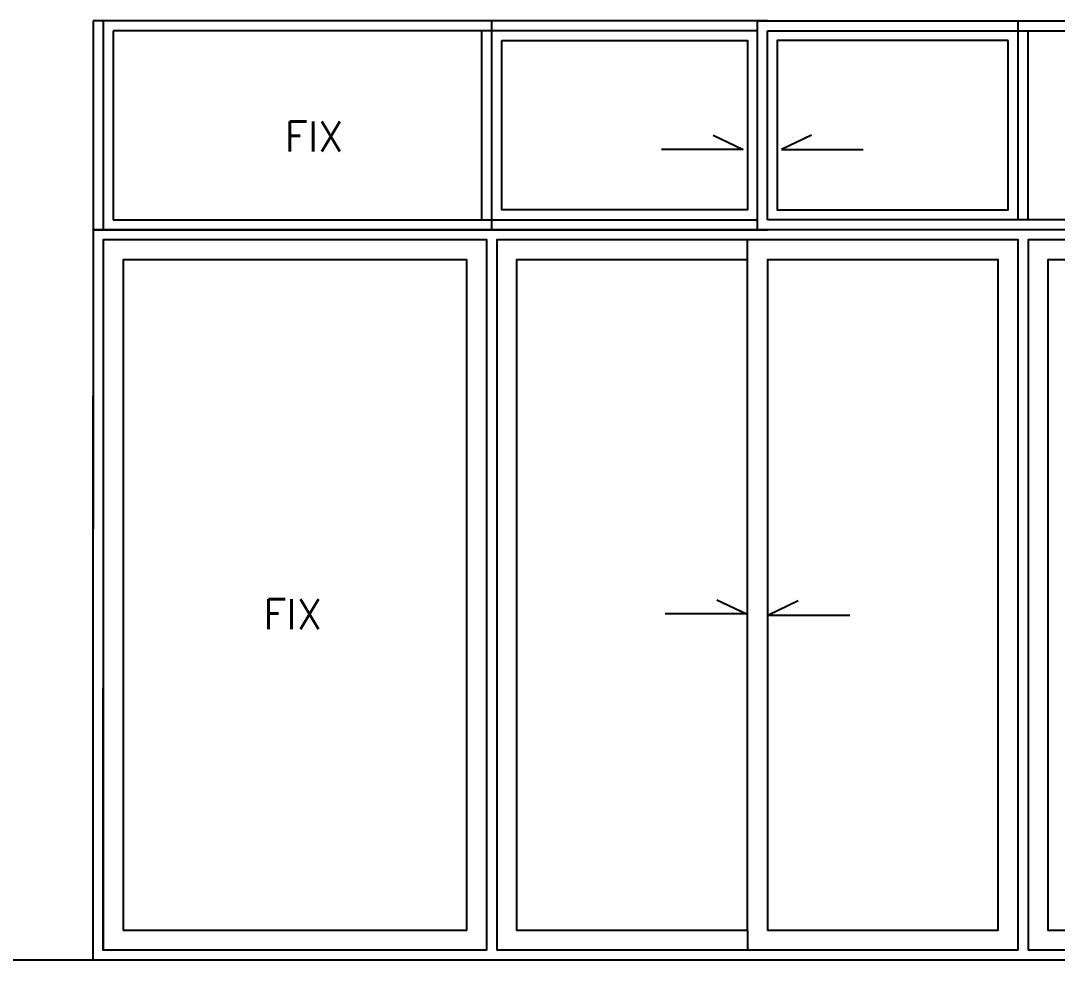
# Model space of a CAD drawing. Extents: x 32549 to 39694, y 7645 to 11950.
# Drawn here: x 38042.2 to 38354.3, y 10692.2 to 10975.2 of the extents above; entities that cross this region are included whole.
import ezdxf

# ---------------------------------------------------------------- set-up
doc = ezdxf.new("R2010")
doc.units = 0
doc.header["$LTSCALE"] = 80
doc.header["$MEASUREMENT"] = 0
for name, color, linetype in [('C2', 2, 'CONTINUOUS'), ('C3', 3, 'CONTINUOUS'), ('DIM', 4, 'CONTINUOUS'), ('LAYER1', 3, 'CONTINUOUS'), ('PAINT', 11, 'CONTINUOUS'), ('WINDOW', 6, 'CONTINUOUS')]:
    doc.layers.add(name, color=color, linetype=linetype)
doc.styles.add('SIMPLEX', font='SIMPLEX.SHX')

# ---------------------------------------------------------------- blocks, each defined once
blk = doc.blocks.new('A$C296621D3')
at = {"layer": 'LAYER1', "linetype": 'Continuous'}
for p, q in [((15.56, 4.65), (24.52, 0.36)), ((40.06, 4.29), (31.1, 0)), ((24.52, 0.36), (0, 0.36)), ((31.1, 0), (55.62, 0))]:
    blk.add_line(p, q, dxfattribs=at)
blk = doc.blocks.new('A$C1BFF6E25')
at = {"layer": 'DIM', "linetype": 'Continuous'}
blk.add_blockref('A$C296621D3', (0, 0), dxfattribs=at)
blk = doc.blocks.new('A$C70F66F79')
at = {"layer": 'LAYER1', "linetype": 'Continuous'}
for p, q in [((186.73, 248.54), (195.69, 244.25)), ((216.27, 248.54), (207.31, 244.25)), ((195.69, 244.25), (171.16, 244.25)), ((207.31, 244.25), (231.84, 244.25))]:
    blk.add_line(p, q, dxfattribs=at)
at = {"layer": 'PAINT', "linetype": 'Continuous'}
for p, q in [((120, 223), (120, 280)), ((278.51, 223), (278.51, 280))]:
    blk.add_line(p, q, dxfattribs=at)
at = {"layer": 'PAINT'}
for p, q in [((197, 211), (197, 217)), ((112.5, 9), (9, 9)), ((197, 9), (127.5, 9)), ((197, 9), (197, 3)), ((272.5, 9), (203, 9)), ((391, 9), (287.5, 9))]:
    blk.add_line(p, q, dxfattribs=at)
for points in [[(112.5, 9), (112.5, 211), (9, 211), (9, 9)], [(197, 9), (197, 211), (127.5, 211), (127.5, 9)], [(272.5, 9), (272.5, 211), (203, 211), (203, 9)], [(391, 9), (391, 211), (287.5, 211), (287.5, 9)]]:
    blk.add_lwpolyline(points, dxfattribs=at)
at = {"layer": 'WINDOW'}
for p, q in [((0, 283), (0, 220)), ((203, 283), (0, 283)), ((3, 283), (3, 220)), ((3, 283), (3, 220)), ((120, 220), (120, 283)), ((200, 283), (400, 283)), ((200, 220), (200, 283)), ((200, 220), (200, 283)), ((278.51, 223), (278.51, 283)), ((6, 280), (6, 223)), ((200, 280), (6, 280)), ((117, 223), (117, 280)), ((200, 223), (200, 280)), ((203, 280), (397, 280)), ((203, 223), (203, 280)), ((203, 223), (203, 280)), ((281.51, 223), (281.51, 280)), ((6, 223), (200, 223)), ((397, 223), (203, 223)), ((400, 220), (0, 220)), ((0, 220), (203, 220)), ((0, 220), (0, 129.99)), ((400, 220), (200, 220)), ((118.5, 3), (3, 3)), ((278.5, 3), (121.5, 3)), ((397, 3), (281.5, 3))]:
    blk.add_line(p, q, dxfattribs=at)
at = {"layer": 'WINDOW', "linetype": 'Continuous'}
for points in [[(123, 277), (197, 277), (197, 226), (123, 226)], [(275.51, 277), (206, 277), (206, 226), (275.51, 226)]]:
    blk.add_lwpolyline(points, close=True, dxfattribs=at)
at = {"layer": 'WINDOW'}
for points in [[(118.5, 3), (118.5, 217), (3, 217), (3, 3)], [(278.5, 3), (278.5, 217), (121.5, 217), (121.5, 3)], [(397, 3), (397, 217), (281.5, 217), (281.5, 3)], [(400, 170), (400, 0), (0, 0), (0, 170)]]:
    blk.add_lwpolyline(points, dxfattribs=at)
at = {"layer": 'PAINT', "linetype": 'Continuous'}
blk.add_blockref('A$C1BFF6E25', (172.23, 103.95), dxfattribs=at)
at = {"layer": 'C3', "style": 'SIMPLEX'}
for p in [(57.69, 243.62), (51.2, 99.77)]:
    blk.add_text('FIX', height=9, dxfattribs=at).set_placement(p)

msp = doc.modelspace()

# ---------------------------------------------------------------- linework, layer by layer
at = {"layer": 'C2'}
msp.add_line((39040.17, 10692.17), (37989.03, 10692.17), dxfattribs=at)
at = {"layer": 'PAINT', "linetype": 'Continuous'}
for points in [[(38071.46, 10695.17), (38067.03, 10695.17), (38067.03, 10774.16)], [(38092.46, 10695.17), (38074.46, 10695.17)]]:
    msp.add_lwpolyline(points, dxfattribs=at)
at = {"layer": 'WINDOW'}
msp.add_lwpolyline([(38092.46, 10695.17), (38074.46, 10695.17)], dxfattribs=at)

# ---------------------------------------------------------------- block references
at = {"layer": 'WINDOW', "linetype": 'Continuous'}
msp.add_blockref('A$C70F66F79', (38064.03, 10692.17), dxfattribs=at)

doc.saveas('drawing.dxf')
